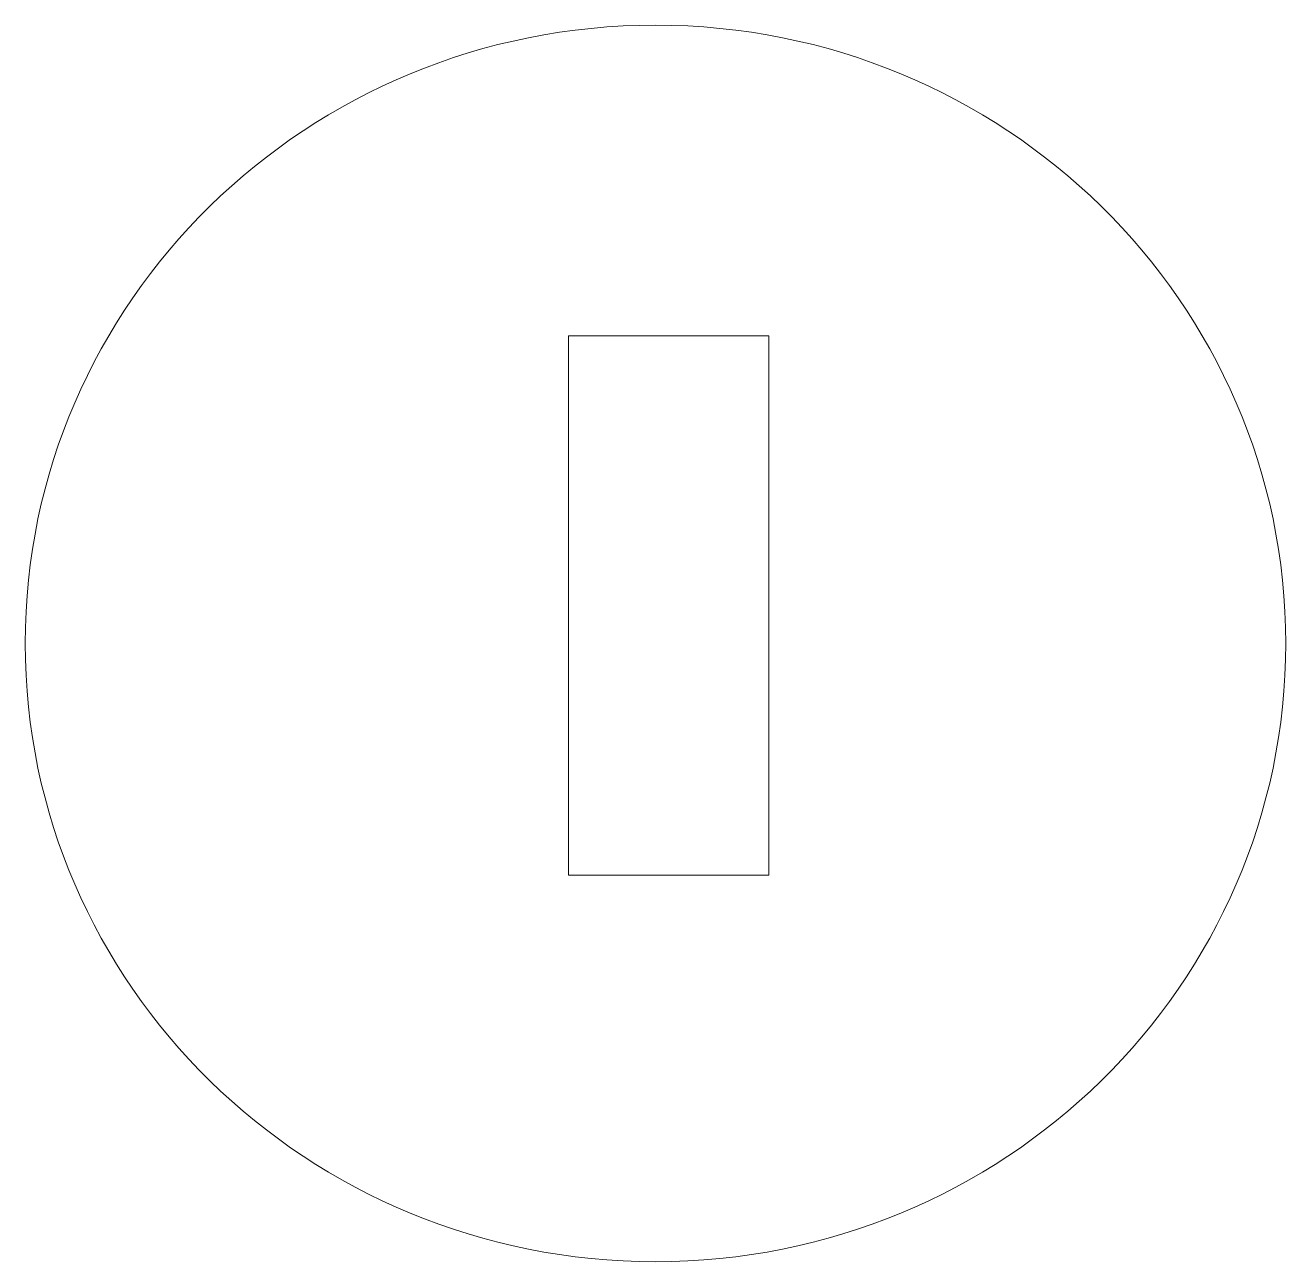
# Model space of a CAD drawing. Header units: millimetres. Extents: x 3388.3 to 3407.4, y 1545.9 to 1564.5.
import ezdxf

# ---------------------------------------------------------------- set-up
doc = ezdxf.new("R2010")
doc.units = ezdxf.units.MM

msp = doc.modelspace()

# ---------------------------------------------------------------- linework, layer by layer
at = {"lineweight": 20}
for p, q in [((3396.544, 1559.827), (3399.569, 1559.827)), ((3396.544, 1559.827), (3396.544, 1551.69)), ((3399.569, 1559.827), (3399.569, 1551.69)), ((3396.544, 1551.69), (3399.569, 1551.69))]:
    msp.add_line(p, q, dxfattribs=at)
msp.add_ellipse((3397.858, 1555.186), major_axis=(9.512, 0), ratio=0.98062, dxfattribs=at)

doc.saveas('drawing.dxf')
